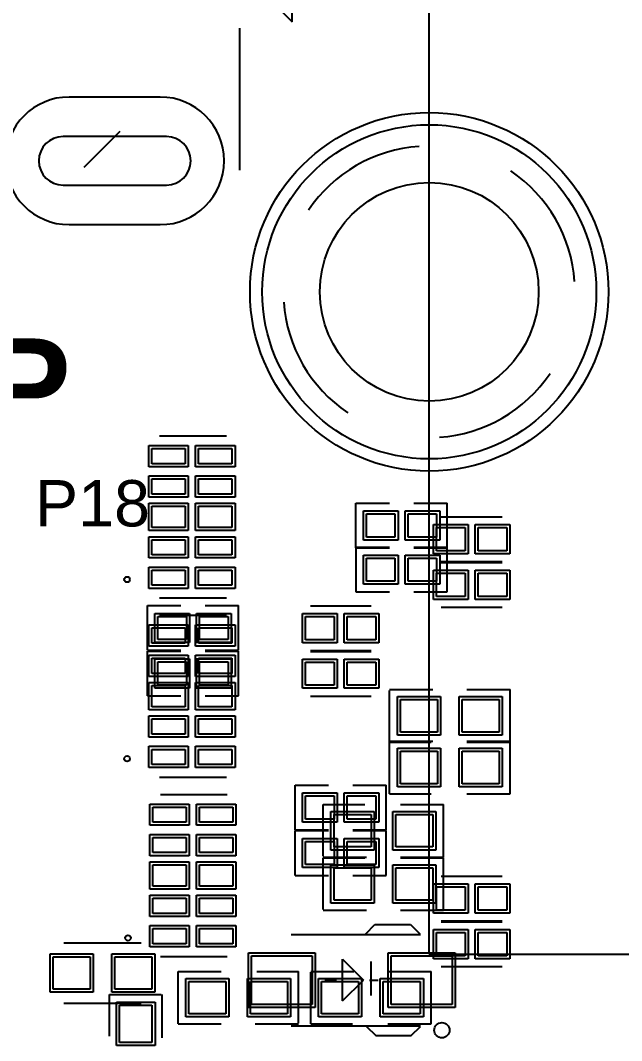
# Model space of a CAD drawing. Header units: inches. Extents: x -5 to 125, y -8 to 83.
# Drawn here: x 7.59 to 17.49, y 38.26 to 55.05 of the extents above; entities that cross this region are included whole.
import ezdxf

# ---------------------------------------------------------------- set-up
doc = ezdxf.new("R2010")
doc.units = ezdxf.units.IN
for name, color, linetype in [('Bottom Overlay', 54, 'Continuous'), ('Bottom Paste', 16, 'Continuous'), ('Bottom Solder', 6, 'Continuous'), ('Top Overlay', 2, 'Continuous'), ('Top Paste', 8, 'Continuous'), ('Top Solder', 216, 'Continuous')]:
    doc.layers.add(name, color=color, linetype=linetype)
doc.styles.add('Arial', font='', dxfattribs={"height": 0.2})
doc.styles.add('Arial_Bold', font='', dxfattribs={"height": 0.2})
doc.styles.get('Arial').set_extended_font_data('Arial')
doc.styles.get('Arial_Bold').set_extended_font_data('Arial', bold=True)

# ---------------------------------------------------------------- blocks, each defined once
blk = doc.blocks.new('USON_10_B_37')
at = {"layer": 'Bottom Overlay'}
for p, q in [((-1.333, 0.533), (-1.333, -0.567)), ((1.333, 0.533), (1.333, -0.567))]:
    blk.add_line(p, q, dxfattribs=at)
blk.add_circle((-1.029, 1.067), 0.0458, dxfattribs=at)
at = {"layer": 'Bottom Paste'}
for p, q in [((-1.125, 0.11), (-1.125, 0.66)), ((-1.125, 0.66), (-0.875, 0.66)), ((-0.875, 0.66), (-0.875, 0.11)), ((-0.625, 0.11), (-0.625, 0.66)), ((-0.625, 0.66), (-0.375, 0.66)), ((-0.375, 0.66), (-0.375, 0.11)), ((-0.175, 0.11), (-0.175, 0.66)), ((-0.175, 0.66), (0.175, 0.66)), ((0.175, 0.66), (0.175, 0.11)), ((0.375, 0.11), (0.375, 0.66)), ((0.375, 0.66), (0.625, 0.66)), ((0.625, 0.66), (0.625, 0.11)), ((0.875, 0.11), (0.875, 0.66)), ((0.875, 0.66), (1.125, 0.66)), ((1.125, 0.66), (1.125, 0.11)), ((-0.875, 0.11), (-1.125, 0.11)), ((-0.375, 0.11), (-0.625, 0.11)), ((0.175, 0.11), (-0.175, 0.11)), ((0.625, 0.11), (0.375, 0.11)), ((1.125, 0.11), (0.875, 0.11)), ((-1.125, -0.66), (-1.125, -0.11)), ((-1.125, -0.11), (-0.875, -0.11)), ((-0.875, -0.11), (-0.875, -0.66)), ((-0.625, -0.66), (-0.625, -0.11)), ((-0.625, -0.11), (-0.375, -0.11)), ((-0.375, -0.11), (-0.375, -0.66)), ((-0.175, -0.66), (-0.175, -0.11)), ((-0.175, -0.11), (0.175, -0.11)), ((0.175, -0.11), (0.175, -0.66)), ((0.375, -0.66), (0.375, -0.11)), ((0.375, -0.11), (0.625, -0.11)), ((0.625, -0.11), (0.625, -0.66)), ((0.875, -0.66), (0.875, -0.11)), ((0.875, -0.11), (1.125, -0.11)), ((1.125, -0.11), (1.125, -0.66)), ((-0.875, -0.66), (-1.125, -0.66)), ((-0.375, -0.66), (-0.625, -0.66)), ((0.175, -0.66), (-0.175, -0.66)), ((0.625, -0.66), (0.375, -0.66)), ((1.125, -0.66), (0.875, -0.66))]:
    blk.add_line(p, q, dxfattribs=at)
at = {"layer": 'Bottom Solder'}
for p, q in [((-1.175, 0.06), (-1.175, 0.71)), ((-1.175, 0.71), (-0.825, 0.71)), ((-0.825, 0.71), (-0.825, 0.06)), ((-0.675, 0.06), (-0.675, 0.71)), ((-0.675, 0.71), (-0.325, 0.71)), ((-0.325, 0.71), (-0.325, 0.06)), ((-0.225, 0.06), (-0.225, 0.71)), ((-0.225, 0.71), (0.225, 0.71)), ((0.225, 0.71), (0.225, 0.06)), ((0.325, 0.06), (0.325, 0.71)), ((0.325, 0.71), (0.675, 0.71)), ((0.675, 0.71), (0.675, 0.06)), ((0.825, 0.06), (0.825, 0.71)), ((0.825, 0.71), (1.175, 0.71)), ((1.175, 0.71), (1.175, 0.06)), ((-0.825, 0.06), (-1.175, 0.06)), ((-0.325, 0.06), (-0.675, 0.06)), ((0.225, 0.06), (-0.225, 0.06)), ((0.675, 0.06), (0.325, 0.06)), ((1.175, 0.06), (0.825, 0.06)), ((-1.175, -0.71), (-1.175, -0.06)), ((-1.175, -0.06), (-0.825, -0.06)), ((-0.825, -0.06), (-0.825, -0.71)), ((-0.675, -0.71), (-0.675, -0.06)), ((-0.675, -0.06), (-0.325, -0.06)), ((-0.325, -0.06), (-0.325, -0.71)), ((-0.225, -0.71), (-0.225, -0.06)), ((-0.225, -0.06), (0.225, -0.06)), ((0.225, -0.06), (0.225, -0.71)), ((0.325, -0.71), (0.325, -0.06)), ((0.325, -0.06), (0.675, -0.06)), ((0.675, -0.06), (0.675, -0.71)), ((0.825, -0.71), (0.825, -0.06)), ((0.825, -0.06), (1.175, -0.06)), ((1.175, -0.06), (1.175, -0.71)), ((-0.825, -0.71), (-1.175, -0.71)), ((-0.325, -0.71), (-0.675, -0.71)), ((0.225, -0.71), (-0.225, -0.71)), ((0.675, -0.71), (0.325, -0.71)), ((1.175, -0.71), (0.825, -0.71))]:
    blk.add_line(p, q, dxfattribs=at)
blk = doc.blocks.new('SOD_323_38')
at = {"layer": 'Top Overlay'}
for p, q in [((0.229, 0.762), (0.381, 0.914)), ((0.381, 0.914), (0.965, 0.914)), ((0.965, 0.914), (1.118, 0.762)), ((-1, 0.75), (1.13, 0.75)), ((-0.152, 0.343), (0.191, 0)), ((-0.152, -0.343), (-0.152, 0.343)), ((0.318, -0.254), (0.318, 0.305)), ((-0.445, 0), (-0.254, 0)), ((-0.152, -0.343), (0.191, 0)), ((0.292, 0), (0.432, 0)), ((-1, -0.75), (1.13, -0.75)), ((0.241, -0.762), (0.394, -0.914)), ((0.978, -0.914), (1.13, -0.762)), ((0.394, -0.914), (0.978, -0.914))]:
    blk.add_line(p, q, dxfattribs=at)
blk.add_circle((1.484, -0.825), 0.125, dxfattribs=at)
at = {"layer": 'Top Paste'}
for p, q in [((-1.65, -0.4), (-1.65, 0.4)), ((-1.65, 0.4), (-0.65, 0.4)), ((-0.65, 0.4), (-0.65, -0.4)), ((0.65, -0.4), (0.65, 0.4)), ((0.65, 0.4), (1.65, 0.4)), ((1.65, 0.4), (1.65, -0.4)), ((-0.65, -0.4), (-1.65, -0.4)), ((1.65, -0.4), (0.65, -0.4))]:
    blk.add_line(p, q, dxfattribs=at)
at = {"layer": 'Top Solder'}
for p, q in [((-1.7, -0.45), (-1.7, 0.45)), ((-1.7, 0.45), (-0.6, 0.45)), ((-0.6, 0.45), (-0.6, -0.45)), ((0.6, -0.45), (0.6, 0.45)), ((0.6, 0.45), (1.7, 0.45)), ((1.7, 0.45), (1.7, -0.45)), ((-0.6, -0.45), (-1.7, -0.45)), ((1.7, -0.45), (0.6, -0.45))]:
    blk.add_line(p, q, dxfattribs=at)
blk = doc.blocks.new('0201R_B_146')
at = {"layer": 'Bottom Overlay'}
for p, q in [((-0.75, 0.368), (-0.75, -0.368)), ((-0.2, 0.368), (-0.75, 0.368)), ((0.75, 0.368), (0.2, 0.368)), ((0.75, 0.368), (0.75, -0.368)), ((-0.2, -0.368), (-0.75, -0.368)), ((0.75, -0.368), (0.2, -0.368))]:
    blk.add_line(p, q, dxfattribs=at)
at = {"layer": 'Bottom Paste'}
for p, q in [((-0.578, -0.191), (-0.578, 0.191)), ((-0.578, 0.191), (-0.108, 0.191)), ((-0.108, 0.191), (-0.108, -0.191)), ((0.108, -0.191), (0.108, 0.191)), ((0.108, 0.191), (0.578, 0.191)), ((0.578, 0.191), (0.578, -0.191)), ((-0.108, -0.191), (-0.578, -0.191)), ((0.578, -0.191), (0.108, -0.191))]:
    blk.add_line(p, q, dxfattribs=at)
at = {"layer": 'Bottom Solder'}
for p, q in [((-0.628, -0.24), (-0.628, 0.24)), ((-0.628, 0.24), (-0.058, 0.24)), ((-0.058, 0.24), (-0.058, -0.24)), ((0.058, -0.24), (0.058, 0.24)), ((0.058, 0.24), (0.628, 0.24)), ((0.628, 0.24), (0.628, -0.24)), ((-0.058, -0.24), (-0.628, -0.24)), ((0.628, -0.24), (0.058, -0.24))]:
    blk.add_line(p, q, dxfattribs=at)
blk = doc.blocks.new('0201R_B_147')
at = {"layer": 'Bottom Overlay'}
for p, q in [((-0.75, 0.368), (-0.75, -0.368)), ((-0.2, 0.368), (-0.75, 0.368)), ((0.75, 0.368), (0.2, 0.368)), ((0.75, 0.368), (0.75, -0.368)), ((-0.2, -0.368), (-0.75, -0.368)), ((0.75, -0.368), (0.2, -0.368))]:
    blk.add_line(p, q, dxfattribs=at)
at = {"layer": 'Bottom Paste'}
for p, q in [((-0.578, -0.191), (-0.578, 0.191)), ((-0.578, 0.191), (-0.108, 0.191)), ((-0.108, 0.191), (-0.108, -0.191)), ((0.108, -0.191), (0.108, 0.191)), ((0.108, 0.191), (0.578, 0.191)), ((0.578, 0.191), (0.578, -0.191)), ((-0.108, -0.191), (-0.578, -0.191)), ((0.578, -0.191), (0.108, -0.191))]:
    blk.add_line(p, q, dxfattribs=at)
at = {"layer": 'Bottom Solder'}
for p, q in [((-0.628, -0.24), (-0.628, 0.24)), ((-0.628, 0.24), (-0.058, 0.24)), ((-0.058, 0.24), (-0.058, -0.24)), ((0.058, -0.24), (0.058, 0.24)), ((0.058, 0.24), (0.628, 0.24)), ((0.628, 0.24), (0.628, -0.24)), ((-0.058, -0.24), (-0.628, -0.24)), ((0.628, -0.24), (0.058, -0.24))]:
    blk.add_line(p, q, dxfattribs=at)
blk = doc.blocks.new('0201R_148')
at = {"layer": 'Top Overlay'}
for p, q in [((-0.2, 0.368), (-0.75, 0.368)), ((-0.75, 0.368), (-0.75, -0.368)), ((0.75, 0.368), (0.2, 0.368)), ((0.75, 0.368), (0.75, -0.368)), ((-0.2, -0.368), (-0.75, -0.368)), ((0.75, -0.368), (0.2, -0.368))]:
    blk.add_line(p, q, dxfattribs=at)
at = {"layer": 'Top Paste'}
for p, q in [((-0.578, -0.191), (-0.578, 0.191)), ((-0.578, 0.191), (-0.108, 0.191)), ((-0.108, 0.191), (-0.108, -0.191)), ((0.108, -0.191), (0.108, 0.191)), ((0.108, 0.191), (0.578, 0.191)), ((0.578, 0.191), (0.578, -0.191)), ((-0.108, -0.191), (-0.578, -0.191)), ((0.578, -0.191), (0.108, -0.191))]:
    blk.add_line(p, q, dxfattribs=at)
at = {"layer": 'Top Solder'}
for p, q in [((-0.628, -0.24), (-0.628, 0.24)), ((-0.628, 0.24), (-0.058, 0.24)), ((-0.058, 0.24), (-0.058, -0.24)), ((0.058, -0.24), (0.058, 0.24)), ((0.058, 0.24), (0.628, 0.24)), ((0.628, 0.24), (0.628, -0.24)), ((-0.058, -0.24), (-0.628, -0.24)), ((0.628, -0.24), (0.058, -0.24))]:
    blk.add_line(p, q, dxfattribs=at)
blk = doc.blocks.new('0201R_149')
at = {"layer": 'Top Overlay'}
for p, q in [((-0.2, 0.368), (-0.75, 0.368)), ((-0.75, 0.368), (-0.75, -0.368)), ((0.75, 0.368), (0.2, 0.368)), ((0.75, -0.368), (0.75, 0.368)), ((-0.2, -0.368), (-0.75, -0.368)), ((0.75, -0.368), (0.2, -0.368))]:
    blk.add_line(p, q, dxfattribs=at)
at = {"layer": 'Top Paste'}
for p, q in [((-0.578, -0.191), (-0.578, 0.191)), ((-0.578, 0.191), (-0.108, 0.191)), ((-0.108, 0.191), (-0.108, -0.191)), ((0.108, -0.191), (0.108, 0.191)), ((0.108, 0.191), (0.578, 0.191)), ((0.578, 0.191), (0.578, -0.191)), ((-0.108, -0.191), (-0.578, -0.191)), ((0.578, -0.191), (0.108, -0.191))]:
    blk.add_line(p, q, dxfattribs=at)
at = {"layer": 'Top Solder'}
for p, q in [((-0.628, -0.24), (-0.628, 0.24)), ((-0.628, 0.24), (-0.058, 0.24)), ((-0.058, 0.24), (-0.058, -0.24)), ((0.058, -0.24), (0.058, 0.24)), ((0.058, 0.24), (0.628, 0.24)), ((0.628, 0.24), (0.628, -0.24)), ((-0.058, -0.24), (-0.628, -0.24)), ((0.628, -0.24), (0.058, -0.24))]:
    blk.add_line(p, q, dxfattribs=at)
blk = doc.blocks.new('0402R_B_150')
at = {"layer": 'Bottom Overlay'}
for p, q in [((-0.279, 0.432), (-0.991, 0.432)), ((-0.991, 0.432), (-0.991, -0.432)), ((0.991, 0.432), (0.305, 0.432)), ((0.991, 0.432), (0.991, -0.419)), ((-0.279, -0.432), (-0.991, -0.432)), ((0.991, -0.432), (0.279, -0.432))]:
    blk.add_line(p, q, dxfattribs=at)
at = {"layer": 'Bottom Paste'}
for p, q in [((-0.813, -0.267), (-0.813, 0.267)), ((-0.813, 0.267), (-0.203, 0.267)), ((-0.203, 0.267), (-0.203, -0.267)), ((0.203, -0.267), (0.203, 0.267)), ((0.203, 0.267), (0.813, 0.267)), ((0.813, 0.267), (0.813, -0.267)), ((-0.203, -0.267), (-0.813, -0.267)), ((0.813, -0.267), (0.203, -0.267))]:
    blk.add_line(p, q, dxfattribs=at)
at = {"layer": 'Bottom Solder'}
for p, q in [((-0.863, -0.317), (-0.863, 0.317)), ((-0.863, 0.317), (-0.153, 0.317)), ((-0.153, 0.317), (-0.153, -0.317)), ((0.153, -0.317), (0.153, 0.317)), ((0.153, 0.317), (0.863, 0.317)), ((0.863, 0.317), (0.863, -0.317)), ((-0.153, -0.317), (-0.863, -0.317)), ((0.863, -0.317), (0.153, -0.317))]:
    blk.add_line(p, q, dxfattribs=at)
blk = doc.blocks.new('0402R_B_151')
at = {"layer": 'Bottom Overlay'}
for p, q in [((-0.991, 0.432), (-0.991, -0.432)), ((-0.279, 0.432), (-0.991, 0.432)), ((0.991, 0.432), (0.305, 0.432)), ((0.991, 0.432), (0.991, -0.419)), ((-0.279, -0.432), (-0.991, -0.432)), ((0.991, -0.432), (0.279, -0.432))]:
    blk.add_line(p, q, dxfattribs=at)
at = {"layer": 'Bottom Paste'}
for p, q in [((-0.813, -0.267), (-0.813, 0.267)), ((-0.813, 0.267), (-0.203, 0.267)), ((-0.203, 0.267), (-0.203, -0.267)), ((0.203, -0.267), (0.203, 0.267)), ((0.203, 0.267), (0.813, 0.267)), ((0.813, 0.267), (0.813, -0.267)), ((-0.203, -0.267), (-0.813, -0.267)), ((0.813, -0.267), (0.203, -0.267))]:
    blk.add_line(p, q, dxfattribs=at)
at = {"layer": 'Bottom Solder'}
for p, q in [((-0.863, -0.317), (-0.863, 0.317)), ((-0.863, 0.317), (-0.153, 0.317)), ((-0.153, 0.317), (-0.153, -0.317)), ((0.153, -0.317), (0.153, 0.317)), ((0.153, 0.317), (0.863, 0.317)), ((0.863, 0.317), (0.863, -0.317)), ((-0.153, -0.317), (-0.863, -0.317)), ((0.863, -0.317), (0.153, -0.317))]:
    blk.add_line(p, q, dxfattribs=at)
blk = doc.blocks.new('0402R_152')
at = {"layer": 'Top Overlay'}
for p, q in [((-0.279, 0.432), (-0.991, 0.432)), ((-0.991, 0.432), (-0.991, -0.432)), ((0.991, 0.432), (0.279, 0.432)), ((0.991, 0.419), (0.991, -0.432)), ((-0.279, -0.432), (-0.991, -0.432)), ((0.991, -0.432), (0.305, -0.432))]:
    blk.add_line(p, q, dxfattribs=at)
at = {"layer": 'Top Paste'}
for p, q in [((-0.813, -0.267), (-0.813, 0.267)), ((-0.813, 0.267), (-0.203, 0.267)), ((-0.203, 0.267), (-0.203, -0.267)), ((0.203, -0.267), (0.203, 0.267)), ((0.203, 0.267), (0.813, 0.267)), ((0.813, 0.267), (0.813, -0.267)), ((-0.203, -0.267), (-0.813, -0.267)), ((0.813, -0.267), (0.203, -0.267))]:
    blk.add_line(p, q, dxfattribs=at)
at = {"layer": 'Top Solder'}
for p, q in [((-0.863, -0.317), (-0.863, 0.317)), ((-0.863, 0.317), (-0.153, 0.317)), ((-0.153, 0.317), (-0.153, -0.317)), ((0.153, -0.317), (0.153, 0.317)), ((0.153, 0.317), (0.863, 0.317)), ((0.863, 0.317), (0.863, -0.317)), ((-0.153, -0.317), (-0.863, -0.317)), ((0.863, -0.317), (0.153, -0.317))]:
    blk.add_line(p, q, dxfattribs=at)
blk = doc.blocks.new('0201R_153')
at = {"layer": 'Top Overlay'}
for p, q in [((-0.75, 0.368), (-0.75, -0.368)), ((-0.2, 0.368), (-0.75, 0.368)), ((0.75, 0.368), (0.2, 0.368)), ((0.75, 0.368), (0.75, -0.368)), ((-0.2, -0.368), (-0.75, -0.368)), ((0.75, -0.368), (0.2, -0.368))]:
    blk.add_line(p, q, dxfattribs=at)
at = {"layer": 'Top Paste'}
for p, q in [((-0.578, -0.191), (-0.578, 0.191)), ((-0.578, 0.191), (-0.108, 0.191)), ((-0.108, 0.191), (-0.108, -0.191)), ((0.108, -0.191), (0.108, 0.191)), ((0.108, 0.191), (0.578, 0.191)), ((0.578, 0.191), (0.578, -0.191)), ((-0.108, -0.191), (-0.578, -0.191)), ((0.578, -0.191), (0.108, -0.191))]:
    blk.add_line(p, q, dxfattribs=at)
at = {"layer": 'Top Solder'}
for p, q in [((-0.628, -0.24), (-0.628, 0.24)), ((-0.628, 0.24), (-0.058, 0.24)), ((-0.058, 0.24), (-0.058, -0.24)), ((0.058, -0.24), (0.058, 0.24)), ((0.058, 0.24), (0.628, 0.24)), ((0.628, 0.24), (0.628, -0.24)), ((-0.058, -0.24), (-0.628, -0.24)), ((0.628, -0.24), (0.058, -0.24))]:
    blk.add_line(p, q, dxfattribs=at)
blk = doc.blocks.new('0201R_154')
at = {"layer": 'Top Overlay'}
for p, q in [((-0.75, 0.368), (-0.75, -0.368)), ((-0.2, 0.368), (-0.75, 0.368)), ((0.75, 0.368), (0.2, 0.368)), ((0.75, 0.368), (0.75, -0.368)), ((-0.2, -0.368), (-0.75, -0.368)), ((0.75, -0.368), (0.2, -0.368))]:
    blk.add_line(p, q, dxfattribs=at)
at = {"layer": 'Top Paste'}
for p, q in [((-0.578, -0.191), (-0.578, 0.191)), ((-0.578, 0.191), (-0.108, 0.191)), ((-0.108, 0.191), (-0.108, -0.191)), ((0.108, -0.191), (0.108, 0.191)), ((0.108, 0.191), (0.578, 0.191)), ((0.578, 0.191), (0.578, -0.191)), ((-0.108, -0.191), (-0.578, -0.191)), ((0.578, -0.191), (0.108, -0.191))]:
    blk.add_line(p, q, dxfattribs=at)
at = {"layer": 'Top Solder'}
for p, q in [((-0.628, -0.24), (-0.628, 0.24)), ((-0.628, 0.24), (-0.058, 0.24)), ((-0.058, 0.24), (-0.058, -0.24)), ((0.058, -0.24), (0.058, 0.24)), ((0.058, 0.24), (0.628, 0.24)), ((0.628, 0.24), (0.628, -0.24)), ((-0.058, -0.24), (-0.628, -0.24)), ((0.628, -0.24), (0.058, -0.24))]:
    blk.add_line(p, q, dxfattribs=at)
blk = doc.blocks.new('0402R_B_155')
at = {"layer": 'Bottom Overlay'}
for p, q in [((-0.991, 0.432), (-0.991, -0.432)), ((-0.279, 0.432), (-0.991, 0.432)), ((0.991, 0.432), (0.305, 0.432)), ((0.991, 0.432), (0.991, -0.419)), ((-0.279, -0.432), (-0.991, -0.432)), ((0.991, -0.432), (0.279, -0.432))]:
    blk.add_line(p, q, dxfattribs=at)
at = {"layer": 'Bottom Paste'}
for p, q in [((-0.813, -0.267), (-0.813, 0.267)), ((-0.813, 0.267), (-0.203, 0.267)), ((-0.203, 0.267), (-0.203, -0.267)), ((0.203, -0.267), (0.203, 0.267)), ((0.203, 0.267), (0.813, 0.267)), ((0.813, 0.267), (0.813, -0.267)), ((-0.203, -0.267), (-0.813, -0.267)), ((0.813, -0.267), (0.203, -0.267))]:
    blk.add_line(p, q, dxfattribs=at)
at = {"layer": 'Bottom Solder'}
for p, q in [((-0.863, -0.317), (-0.863, 0.317)), ((-0.863, 0.317), (-0.153, 0.317)), ((-0.153, 0.317), (-0.153, -0.317)), ((0.153, -0.317), (0.153, 0.317)), ((0.153, 0.317), (0.863, 0.317)), ((0.863, 0.317), (0.863, -0.317)), ((-0.153, -0.317), (-0.863, -0.317)), ((0.863, -0.317), (0.153, -0.317))]:
    blk.add_line(p, q, dxfattribs=at)
blk = doc.blocks.new('0402R_B_156')
at = {"layer": 'Bottom Overlay'}
for p, q in [((-0.991, 0.432), (-0.279, 0.432)), ((-0.991, 0.432), (-0.991, -0.432)), ((0.305, 0.432), (0.991, 0.432)), ((0.991, 0.432), (0.991, -0.419)), ((-0.991, -0.432), (-0.279, -0.432)), ((0.279, -0.432), (0.991, -0.432))]:
    blk.add_line(p, q, dxfattribs=at)
at = {"layer": 'Bottom Paste'}
for p, q in [((-0.813, -0.267), (-0.813, 0.267)), ((-0.813, 0.267), (-0.203, 0.267)), ((-0.203, 0.267), (-0.203, -0.267)), ((0.203, -0.267), (0.203, 0.267)), ((0.203, 0.267), (0.813, 0.267)), ((0.813, 0.267), (0.813, -0.267)), ((-0.203, -0.267), (-0.813, -0.267)), ((0.813, -0.267), (0.203, -0.267))]:
    blk.add_line(p, q, dxfattribs=at)
at = {"layer": 'Bottom Solder'}
for p, q in [((-0.863, -0.317), (-0.863, 0.317)), ((-0.863, 0.317), (-0.153, 0.317)), ((-0.153, 0.317), (-0.153, -0.317)), ((0.153, -0.317), (0.153, 0.317)), ((0.153, 0.317), (0.863, 0.317)), ((0.863, 0.317), (0.863, -0.317)), ((-0.153, -0.317), (-0.863, -0.317)), ((0.863, -0.317), (0.153, -0.317))]:
    blk.add_line(p, q, dxfattribs=at)
blk = doc.blocks.new('0402R_B_157')
at = {"layer": 'Bottom Overlay'}
for p, q in [((-0.991, -0.432), (-0.991, 0.432)), ((-0.991, 0.432), (-0.279, 0.432)), ((0.305, 0.432), (0.991, 0.432)), ((0.991, -0.419), (0.991, 0.432)), ((-0.991, -0.432), (-0.279, -0.432)), ((0.279, -0.432), (0.991, -0.432))]:
    blk.add_line(p, q, dxfattribs=at)
at = {"layer": 'Bottom Paste'}
for p, q in [((-0.813, -0.267), (-0.813, 0.267)), ((-0.813, 0.267), (-0.203, 0.267)), ((-0.203, 0.267), (-0.203, -0.267)), ((0.203, -0.267), (0.203, 0.267)), ((0.203, 0.267), (0.813, 0.267)), ((0.813, 0.267), (0.813, -0.267)), ((-0.203, -0.267), (-0.813, -0.267)), ((0.813, -0.267), (0.203, -0.267))]:
    blk.add_line(p, q, dxfattribs=at)
at = {"layer": 'Bottom Solder'}
for p, q in [((-0.863, -0.317), (-0.863, 0.317)), ((-0.863, 0.317), (-0.153, 0.317)), ((-0.153, 0.317), (-0.153, -0.317)), ((0.153, -0.317), (0.153, 0.317)), ((0.153, 0.317), (0.863, 0.317)), ((0.863, 0.317), (0.863, -0.317)), ((-0.153, -0.317), (-0.863, -0.317)), ((0.863, -0.317), (0.153, -0.317))]:
    blk.add_line(p, q, dxfattribs=at)
blk = doc.blocks.new('0402R_158')
at = {"layer": 'Top Overlay'}
for p, q in [((-0.279, 0.432), (-0.991, 0.432)), ((-0.991, 0.432), (-0.991, -0.432)), ((0.991, 0.432), (0.279, 0.432)), ((0.991, 0.419), (0.991, -0.432)), ((-0.279, -0.432), (-0.991, -0.432)), ((0.991, -0.432), (0.305, -0.432))]:
    blk.add_line(p, q, dxfattribs=at)
at = {"layer": 'Top Paste'}
for p, q in [((-0.813, -0.267), (-0.813, 0.267)), ((-0.813, 0.267), (-0.203, 0.267)), ((-0.203, 0.267), (-0.203, -0.267)), ((0.203, -0.267), (0.203, 0.267)), ((0.203, 0.267), (0.813, 0.267)), ((0.813, 0.267), (0.813, -0.267)), ((-0.203, -0.267), (-0.813, -0.267)), ((0.813, -0.267), (0.203, -0.267))]:
    blk.add_line(p, q, dxfattribs=at)
at = {"layer": 'Top Solder'}
for p, q in [((-0.863, -0.317), (-0.863, 0.317)), ((-0.863, 0.317), (-0.153, 0.317)), ((-0.153, 0.317), (-0.153, -0.317)), ((0.153, -0.317), (0.153, 0.317)), ((0.153, 0.317), (0.863, 0.317)), ((0.863, 0.317), (0.863, -0.317)), ((-0.153, -0.317), (-0.863, -0.317)), ((0.863, -0.317), (0.153, -0.317))]:
    blk.add_line(p, q, dxfattribs=at)
blk = doc.blocks.new('HOLE3_6_5_6_B_268')
at = {"layer": 'Bottom Paste'}
for start, end in [(94, 146), (4, 56), (184, 236), (274, 326)]:
    blk.add_arc((0, 0), 2.4, start, end, dxfattribs=at)
at = {"layer": 'Bottom Solder'}
for radius in [2.95, 1.8]:
    blk.add_circle((0, 0), radius, dxfattribs=at)
at = {"layer": 'Top Solder'}
for radius in [2.95, 1.8]:
    blk.add_circle((0, 0), radius, dxfattribs=at)
blk = doc.blocks.new('M_2_M_K___B_269')
at = {"layer": 'Bottom Overlay'}
for q in [(10.9, 79.75), (-10.9, 3.75)]:
    blk.add_line((-10.9, 79.75), q, dxfattribs=at)
blk.add_circle((0, 79.75), 2.75, dxfattribs=at)
blk = doc.blocks.new('HDMI_274')
at = {"layer": 'Bottom Solder'}
for p, q in [((-7.639, 4.28), (-7.639, 2.579)), ((-6.839, 2.579), (-6.839, 4.28)), ((6.839, 4.28), (6.839, 2.579)), ((7.639, 2.579), (7.639, 4.28)), ((-8.289, 4.18), (-8.289, 2.68)), ((-6.189, 2.68), (-6.189, 4.18)), ((6.189, 4.18), (6.189, 2.68)), ((8.289, 2.68), (8.289, 4.18)), ((-8.289, -1.789), (-8.289, -3.289)), ((-7.639, -1.689), (-7.639, -3.39)), ((-6.839, -3.39), (-6.839, -1.689)), ((-6.189, -3.289), (-6.189, -1.789)), ((6.189, -1.789), (6.189, -3.289)), ((6.839, -1.689), (6.839, -3.39)), ((7.639, -3.39), (7.639, -1.689)), ((8.289, -3.289), (8.289, -1.789))]:
    blk.add_line(p, q, dxfattribs=at)
for centre, radius, start, end in [((-7.239, 4.18), 1.05, 0, 180), ((7.239, 4.18), 1.05, 0, 180), ((-7.239, 4.28), 0.4, 0, 180), ((7.239, 4.28), 0.4, 0, 180), ((-7.239, 2.68), 1.05, 180, 0), ((-7.239, 2.579), 0.4, 180, 0), ((7.239, 2.68), 1.05, 180, 0), ((7.239, 2.579), 0.4, 180, 0), ((-7.239, -1.789), 1.05, 0, 180), ((7.239, -1.789), 1.05, 0, 180), ((-7.239, -1.689), 0.4, 0, 180), ((7.239, -1.689), 0.4, 0, 180), ((-7.239, -3.289), 1.05, 180, 0), ((7.239, -3.289), 1.05, 180, 0), ((-7.239, -3.39), 0.4, 180, 0), ((7.239, -3.39), 0.4, 180, 0)]:
    blk.add_arc(centre, radius, start, end, dxfattribs=at)
at = {"layer": 'Top Overlay'}
for p, q in [((-7.341, 7.645), (-7.341, 5.588)), ((-7.341, 7.645), (7.468, 7.645)), ((7.468, 7.645), (7.468, 5.639)), ((-7.341, 1.219), (-7.341, -0.356)), ((7.468, 1.321), (7.468, -0.483)), ((7.468, -1.911), (6.75, -2.628)), ((-7.341, -2.038), (-6.75, -2.628)), ((-7.391, -4.597), (-5.055, -4.597)), ((5.016, -4.597), (7.468, -4.597)), ((-4.572, -5.08), (-4.953, -5.461)), ((-4.572, -5.08), (-4.191, -5.461)), ((-4.953, -5.461), (-4.191, -5.461))]:
    blk.add_line(p, q, dxfattribs=at)
at = {"layer": 'Top Paste'}
for p, q in [((-4.65, -4.728), (-4.65, -2.128)), ((-4.65, -2.128), (-4.35, -2.128)), ((-4.35, -2.128), (-4.35, -4.728)), ((-4.15, -4.728), (-4.15, -2.128)), ((-4.15, -2.128), (-3.85, -2.128)), ((-3.85, -2.128), (-3.85, -4.728)), ((-3.65, -4.73), (-3.65, -2.13)), ((-3.65, -2.13), (-3.35, -2.13)), ((-3.35, -2.13), (-3.35, -4.73)), ((-3.15, -4.728), (-3.15, -2.128)), ((-3.15, -2.128), (-2.85, -2.128)), ((-2.85, -2.128), (-2.85, -4.728)), ((-2.65, -4.728), (-2.65, -2.128)), ((-2.65, -2.128), (-2.35, -2.128)), ((-2.35, -2.128), (-2.35, -4.728)), ((-2.15, -4.728), (-2.15, -2.128)), ((-2.15, -2.128), (-1.85, -2.128)), ((-1.85, -2.128), (-1.85, -4.728)), ((-1.65, -4.728), (-1.65, -2.128)), ((-1.65, -2.128), (-1.35, -2.128)), ((-1.35, -2.128), (-1.35, -4.728)), ((-1.15, -4.728), (-1.15, -2.128)), ((-1.15, -2.128), (-0.85, -2.128)), ((-0.85, -2.128), (-0.85, -4.728)), ((-0.65, -4.728), (-0.65, -2.128)), ((-0.65, -2.128), (-0.35, -2.128)), ((-0.35, -2.128), (-0.35, -4.728)), ((-0.15, -4.728), (-0.15, -2.128)), ((-0.15, -2.128), (0.15, -2.128)), ((0.15, -2.128), (0.15, -4.728)), ((0.35, -4.728), (0.35, -2.128)), ((0.35, -2.128), (0.65, -2.128)), ((0.65, -2.128), (0.65, -4.728)), ((0.85, -4.73), (0.85, -2.13)), ((0.85, -2.13), (1.15, -2.13)), ((1.15, -2.13), (1.15, -4.73)), ((1.35, -4.728), (1.35, -2.128)), ((1.35, -2.128), (1.65, -2.128)), ((1.65, -2.128), (1.65, -4.728)), ((1.85, -4.728), (1.85, -2.128)), ((1.85, -2.128), (2.15, -2.128)), ((2.15, -2.128), (2.15, -4.728)), ((2.35, -4.728), (2.35, -2.128)), ((2.35, -2.128), (2.65, -2.128)), ((2.65, -2.128), (2.65, -4.728)), ((2.85, -4.728), (2.85, -2.128)), ((2.85, -2.128), (3.15, -2.128)), ((3.15, -2.128), (3.15, -4.728)), ((3.35, -4.728), (3.35, -2.128)), ((3.35, -2.128), (3.65, -2.128)), ((3.65, -2.128), (3.65, -4.728)), ((3.85, -4.728), (3.85, -2.128)), ((3.85, -2.128), (4.15, -2.128)), ((4.15, -2.128), (4.15, -4.728)), ((4.35, -4.728), (4.35, -2.128)), ((4.35, -2.128), (4.65, -2.128)), ((4.65, -2.128), (4.65, -4.728)), ((-4.35, -4.728), (-4.65, -4.728)), ((-3.85, -4.728), (-4.15, -4.728)), ((-3.35, -4.73), (-3.65, -4.73)), ((-2.85, -4.728), (-3.15, -4.728)), ((-2.35, -4.728), (-2.65, -4.728)), ((-1.85, -4.728), (-2.15, -4.728)), ((-1.35, -4.728), (-1.65, -4.728)), ((-0.85, -4.728), (-1.15, -4.728)), ((-0.35, -4.728), (-0.65, -4.728)), ((0.15, -4.728), (-0.15, -4.728)), ((0.65, -4.728), (0.35, -4.728)), ((1.15, -4.73), (0.85, -4.73)), ((1.65, -4.728), (1.35, -4.728)), ((2.15, -4.728), (1.85, -4.728)), ((2.65, -4.728), (2.35, -4.728)), ((3.15, -4.728), (2.85, -4.728)), ((3.65, -4.728), (3.35, -4.728)), ((4.15, -4.728), (3.85, -4.728)), ((4.65, -4.728), (4.35, -4.728))]:
    blk.add_line(p, q, dxfattribs=at)
at = {"layer": 'Top Solder'}
for p, q in [((-7.639, 4.28), (-7.639, 2.579)), ((-6.839, 2.579), (-6.839, 4.28)), ((6.839, 4.28), (6.839, 2.579)), ((7.639, 2.579), (7.639, 4.28)), ((-8.289, 4.18), (-8.289, 2.68)), ((-6.189, 2.68), (-6.189, 4.18)), ((6.189, 4.18), (6.189, 2.68)), ((8.289, 2.68), (8.289, 4.18)), ((-8.289, -1.789), (-8.289, -3.289)), ((-7.639, -1.689), (-7.639, -3.39)), ((-6.839, -3.39), (-6.839, -1.689)), ((-6.189, -3.289), (-6.189, -1.789)), ((6.189, -1.789), (6.189, -3.289)), ((6.839, -1.689), (6.839, -3.39)), ((7.639, -3.39), (7.639, -1.689)), ((8.289, -3.289), (8.289, -1.789)), ((-4.7, -4.778), (-4.7, -2.078)), ((-4.7, -2.078), (-4.3, -2.078)), ((-4.3, -2.078), (-4.3, -4.778)), ((-4.2, -4.778), (-4.2, -2.078)), ((-4.2, -2.078), (-3.8, -2.078)), ((-3.8, -2.078), (-3.8, -4.778)), ((-3.7, -4.78), (-3.7, -2.08)), ((-3.7, -2.08), (-3.3, -2.08)), ((-3.3, -2.08), (-3.3, -4.78)), ((-3.2, -4.778), (-3.2, -2.078)), ((-3.2, -2.078), (-2.8, -2.078)), ((-2.8, -2.078), (-2.8, -4.778)), ((-2.7, -4.778), (-2.7, -2.078)), ((-2.7, -2.078), (-2.3, -2.078)), ((-2.3, -2.078), (-2.3, -4.778)), ((-2.2, -4.778), (-2.2, -2.078)), ((-2.2, -2.078), (-1.8, -2.078)), ((-1.8, -2.078), (-1.8, -4.778)), ((-1.7, -4.778), (-1.7, -2.078)), ((-1.7, -2.078), (-1.3, -2.078)), ((-1.3, -2.078), (-1.3, -4.778)), ((-1.2, -4.778), (-1.2, -2.078)), ((-1.2, -2.078), (-0.8, -2.078)), ((-0.8, -2.078), (-0.8, -4.778)), ((-0.7, -4.778), (-0.7, -2.078)), ((-0.7, -2.078), (-0.3, -2.078)), ((-0.3, -2.078), (-0.3, -4.778)), ((-0.2, -4.778), (-0.2, -2.078)), ((-0.2, -2.078), (0.2, -2.078)), ((0.2, -2.078), (0.2, -4.778)), ((0.3, -4.778), (0.3, -2.078)), ((0.3, -2.078), (0.7, -2.078)), ((0.7, -2.078), (0.7, -4.778)), ((0.8, -4.78), (0.8, -2.08)), ((0.8, -2.08), (1.2, -2.08)), ((1.2, -2.08), (1.2, -4.78)), ((1.3, -4.778), (1.3, -2.078)), ((1.3, -2.078), (1.7, -2.078)), ((1.7, -2.078), (1.7, -4.778)), ((1.8, -4.778), (1.8, -2.078)), ((1.8, -2.078), (2.2, -2.078)), ((2.2, -2.078), (2.2, -4.778)), ((2.3, -4.778), (2.3, -2.078)), ((2.3, -2.078), (2.7, -2.078)), ((2.7, -2.078), (2.7, -4.778)), ((2.8, -4.778), (2.8, -2.078)), ((2.8, -2.078), (3.2, -2.078)), ((3.2, -2.078), (3.2, -4.778)), ((3.3, -4.778), (3.3, -2.078)), ((3.3, -2.078), (3.7, -2.078)), ((3.7, -2.078), (3.7, -4.778)), ((3.8, -4.778), (3.8, -2.078)), ((3.8, -2.078), (4.2, -2.078)), ((4.2, -2.078), (4.2, -4.778)), ((4.3, -4.778), (4.3, -2.078)), ((4.3, -2.078), (4.7, -2.078)), ((4.7, -2.078), (4.7, -4.778)), ((-4.3, -4.778), (-4.7, -4.778)), ((-3.8, -4.778), (-4.2, -4.778)), ((-3.3, -4.78), (-3.7, -4.78)), ((-2.8, -4.778), (-3.2, -4.778)), ((-2.3, -4.778), (-2.7, -4.778)), ((-1.8, -4.778), (-2.2, -4.778)), ((-1.3, -4.778), (-1.7, -4.778)), ((-0.8, -4.778), (-1.2, -4.778)), ((-0.3, -4.778), (-0.7, -4.778)), ((0.2, -4.778), (-0.2, -4.778)), ((0.7, -4.778), (0.3, -4.778)), ((1.2, -4.78), (0.8, -4.78)), ((1.7, -4.778), (1.3, -4.778)), ((2.2, -4.778), (1.8, -4.778)), ((2.7, -4.778), (2.3, -4.778)), ((3.2, -4.778), (2.8, -4.778)), ((3.7, -4.778), (3.3, -4.778)), ((4.2, -4.778), (3.8, -4.778)), ((4.7, -4.778), (4.3, -4.778))]:
    blk.add_line(p, q, dxfattribs=at)
for centre, radius, start, end in [((-7.239, 4.18), 1.05, 0, 180), ((7.239, 4.18), 1.05, 0, 180), ((-7.239, 4.28), 0.4, 0, 180), ((7.239, 4.28), 0.4, 0, 180), ((-7.239, 2.68), 1.05, 180, 0), ((-7.239, 2.579), 0.4, 180, 0), ((7.239, 2.68), 1.05, 180, 0), ((7.239, 2.579), 0.4, 180, 0), ((-7.239, -1.789), 1.05, 0, 180), ((7.239, -1.789), 1.05, 0, 180), ((-7.239, -1.689), 0.4, 0, 180), ((7.239, -1.689), 0.4, 0, 180), ((-7.239, -3.289), 1.05, 180, 0), ((7.239, -3.289), 1.05, 180, 0), ((-7.239, -3.39), 0.4, 180, 0), ((7.239, -3.39), 0.4, 180, 0)]:
    blk.add_arc(centre, radius, start, end, dxfattribs=at)
blk = doc.blocks.new('USON_10_B_317')
at = {"layer": 'Bottom Overlay'}
for p, q in [((-1.333, 0.533), (-1.333, -0.567)), ((1.333, 0.533), (1.333, -0.567))]:
    blk.add_line(p, q, dxfattribs=at)
blk.add_circle((-1.029, 1.067), 0.0458, dxfattribs=at)
at = {"layer": 'Bottom Paste'}
for p, q in [((-1.125, 0.11), (-1.125, 0.66)), ((-1.125, 0.66), (-0.875, 0.66)), ((-0.875, 0.66), (-0.875, 0.11)), ((-0.625, 0.11), (-0.625, 0.66)), ((-0.625, 0.66), (-0.375, 0.66)), ((-0.375, 0.66), (-0.375, 0.11)), ((-0.175, 0.11), (-0.175, 0.66)), ((-0.175, 0.66), (0.175, 0.66)), ((0.175, 0.66), (0.175, 0.11)), ((0.375, 0.11), (0.375, 0.66)), ((0.375, 0.66), (0.625, 0.66)), ((0.625, 0.66), (0.625, 0.11)), ((0.875, 0.11), (0.875, 0.66)), ((0.875, 0.66), (1.125, 0.66)), ((1.125, 0.66), (1.125, 0.11)), ((-0.875, 0.11), (-1.125, 0.11)), ((-0.375, 0.11), (-0.625, 0.11)), ((0.175, 0.11), (-0.175, 0.11)), ((0.625, 0.11), (0.375, 0.11)), ((1.125, 0.11), (0.875, 0.11)), ((-1.125, -0.66), (-1.125, -0.11)), ((-1.125, -0.11), (-0.875, -0.11)), ((-0.875, -0.11), (-0.875, -0.66)), ((-0.625, -0.66), (-0.625, -0.11)), ((-0.625, -0.11), (-0.375, -0.11)), ((-0.375, -0.11), (-0.375, -0.66)), ((-0.175, -0.66), (-0.175, -0.11)), ((-0.175, -0.11), (0.175, -0.11)), ((0.175, -0.11), (0.175, -0.66)), ((0.375, -0.66), (0.375, -0.11)), ((0.375, -0.11), (0.625, -0.11)), ((0.625, -0.11), (0.625, -0.66)), ((0.875, -0.66), (0.875, -0.11)), ((0.875, -0.11), (1.125, -0.11)), ((1.125, -0.11), (1.125, -0.66)), ((-0.875, -0.66), (-1.125, -0.66)), ((-0.375, -0.66), (-0.625, -0.66)), ((0.175, -0.66), (-0.175, -0.66)), ((0.625, -0.66), (0.375, -0.66)), ((1.125, -0.66), (0.875, -0.66))]:
    blk.add_line(p, q, dxfattribs=at)
at = {"layer": 'Bottom Solder'}
for p, q in [((-1.175, 0.06), (-1.175, 0.71)), ((-1.175, 0.71), (-0.825, 0.71)), ((-0.825, 0.71), (-0.825, 0.06)), ((-0.675, 0.06), (-0.675, 0.71)), ((-0.675, 0.71), (-0.325, 0.71)), ((-0.325, 0.71), (-0.325, 0.06)), ((-0.225, 0.06), (-0.225, 0.71)), ((-0.225, 0.71), (0.225, 0.71)), ((0.225, 0.71), (0.225, 0.06)), ((0.325, 0.06), (0.325, 0.71)), ((0.325, 0.71), (0.675, 0.71)), ((0.675, 0.71), (0.675, 0.06)), ((0.825, 0.06), (0.825, 0.71)), ((0.825, 0.71), (1.175, 0.71)), ((1.175, 0.71), (1.175, 0.06)), ((-0.825, 0.06), (-1.175, 0.06)), ((-0.325, 0.06), (-0.675, 0.06)), ((0.225, 0.06), (-0.225, 0.06)), ((0.675, 0.06), (0.325, 0.06)), ((1.175, 0.06), (0.825, 0.06)), ((-1.175, -0.71), (-1.175, -0.06)), ((-1.175, -0.06), (-0.825, -0.06)), ((-0.825, -0.06), (-0.825, -0.71)), ((-0.675, -0.71), (-0.675, -0.06)), ((-0.675, -0.06), (-0.325, -0.06)), ((-0.325, -0.06), (-0.325, -0.71)), ((-0.225, -0.71), (-0.225, -0.06)), ((-0.225, -0.06), (0.225, -0.06)), ((0.225, -0.06), (0.225, -0.71)), ((0.325, -0.71), (0.325, -0.06)), ((0.325, -0.06), (0.675, -0.06)), ((0.675, -0.06), (0.675, -0.71)), ((0.825, -0.71), (0.825, -0.06)), ((0.825, -0.06), (1.175, -0.06)), ((1.175, -0.06), (1.175, -0.71)), ((-0.825, -0.71), (-1.175, -0.71)), ((-0.325, -0.71), (-0.675, -0.71)), ((0.225, -0.71), (-0.225, -0.71)), ((0.675, -0.71), (0.325, -0.71)), ((1.175, -0.71), (0.825, -0.71))]:
    blk.add_line(p, q, dxfattribs=at)
blk = doc.blocks.new('USON_10_B_319')
at = {"layer": 'Bottom Overlay'}
for p, q in [((-1.333, 0.533), (-1.333, -0.567)), ((1.333, 0.533), (1.333, -0.567))]:
    blk.add_line(p, q, dxfattribs=at)
blk.add_circle((-1.029, 1.067), 0.0458, dxfattribs=at)
at = {"layer": 'Bottom Paste'}
for p, q in [((-1.125, 0.11), (-1.125, 0.66)), ((-1.125, 0.66), (-0.875, 0.66)), ((-0.875, 0.66), (-0.875, 0.11)), ((-0.625, 0.11), (-0.625, 0.66)), ((-0.625, 0.66), (-0.375, 0.66)), ((-0.375, 0.66), (-0.375, 0.11)), ((-0.175, 0.11), (-0.175, 0.66)), ((-0.175, 0.66), (0.175, 0.66)), ((0.175, 0.66), (0.175, 0.11)), ((0.375, 0.11), (0.375, 0.66)), ((0.375, 0.66), (0.625, 0.66)), ((0.625, 0.66), (0.625, 0.11)), ((0.875, 0.11), (0.875, 0.66)), ((0.875, 0.66), (1.125, 0.66)), ((1.125, 0.66), (1.125, 0.11)), ((-0.875, 0.11), (-1.125, 0.11)), ((-0.375, 0.11), (-0.625, 0.11)), ((0.175, 0.11), (-0.175, 0.11)), ((0.625, 0.11), (0.375, 0.11)), ((1.125, 0.11), (0.875, 0.11)), ((-1.125, -0.66), (-1.125, -0.11)), ((-1.125, -0.11), (-0.875, -0.11)), ((-0.875, -0.11), (-0.875, -0.66)), ((-0.625, -0.66), (-0.625, -0.11)), ((-0.625, -0.11), (-0.375, -0.11)), ((-0.375, -0.11), (-0.375, -0.66)), ((-0.175, -0.66), (-0.175, -0.11)), ((-0.175, -0.11), (0.175, -0.11)), ((0.175, -0.11), (0.175, -0.66)), ((0.375, -0.66), (0.375, -0.11)), ((0.375, -0.11), (0.625, -0.11)), ((0.625, -0.11), (0.625, -0.66)), ((0.875, -0.66), (0.875, -0.11)), ((0.875, -0.11), (1.125, -0.11)), ((1.125, -0.11), (1.125, -0.66)), ((-0.875, -0.66), (-1.125, -0.66)), ((-0.375, -0.66), (-0.625, -0.66)), ((0.175, -0.66), (-0.175, -0.66)), ((0.625, -0.66), (0.375, -0.66)), ((1.125, -0.66), (0.875, -0.66))]:
    blk.add_line(p, q, dxfattribs=at)
at = {"layer": 'Bottom Solder'}
for p, q in [((-1.175, 0.06), (-1.175, 0.71)), ((-1.175, 0.71), (-0.825, 0.71)), ((-0.825, 0.71), (-0.825, 0.06)), ((-0.675, 0.06), (-0.675, 0.71)), ((-0.675, 0.71), (-0.325, 0.71)), ((-0.325, 0.71), (-0.325, 0.06)), ((-0.225, 0.06), (-0.225, 0.71)), ((-0.225, 0.71), (0.225, 0.71)), ((0.225, 0.71), (0.225, 0.06)), ((0.325, 0.06), (0.325, 0.71)), ((0.325, 0.71), (0.675, 0.71)), ((0.675, 0.71), (0.675, 0.06)), ((0.825, 0.06), (0.825, 0.71)), ((0.825, 0.71), (1.175, 0.71)), ((1.175, 0.71), (1.175, 0.06)), ((-0.825, 0.06), (-1.175, 0.06)), ((-0.325, 0.06), (-0.675, 0.06)), ((0.225, 0.06), (-0.225, 0.06)), ((0.675, 0.06), (0.325, 0.06)), ((1.175, 0.06), (0.825, 0.06)), ((-1.175, -0.71), (-1.175, -0.06)), ((-1.175, -0.06), (-0.825, -0.06)), ((-0.825, -0.06), (-0.825, -0.71)), ((-0.675, -0.71), (-0.675, -0.06)), ((-0.675, -0.06), (-0.325, -0.06)), ((-0.325, -0.06), (-0.325, -0.71)), ((-0.225, -0.71), (-0.225, -0.06)), ((-0.225, -0.06), (0.225, -0.06)), ((0.225, -0.06), (0.225, -0.71)), ((0.325, -0.71), (0.325, -0.06)), ((0.325, -0.06), (0.675, -0.06)), ((0.675, -0.06), (0.675, -0.71)), ((0.825, -0.71), (0.825, -0.06)), ((0.825, -0.06), (1.175, -0.06)), ((1.175, -0.06), (1.175, -0.71)), ((-0.825, -0.71), (-1.175, -0.71)), ((-0.325, -0.71), (-0.675, -0.71)), ((0.225, -0.71), (-0.225, -0.71)), ((0.675, -0.71), (0.325, -0.71)), ((1.175, -0.71), (0.825, -0.71))]:
    blk.add_line(p, q, dxfattribs=at)
blk = doc.blocks.new('0201C_B_386')
at = {"layer": 'Bottom Overlay'}
for p, q in [((0.5, 0.368), (-0.5, 0.368)), ((0.5, -0.368), (-0.5, -0.368))]:
    blk.add_line(p, q, dxfattribs=at)
at = {"layer": 'Bottom Paste'}
for p, q in [((-0.578, -0.191), (-0.578, 0.191)), ((-0.578, 0.191), (-0.108, 0.191)), ((-0.108, 0.191), (-0.108, -0.191)), ((0.108, -0.191), (0.108, 0.191)), ((0.108, 0.191), (0.578, 0.191)), ((0.578, 0.191), (0.578, -0.191)), ((-0.108, -0.191), (-0.578, -0.191)), ((0.578, -0.191), (0.108, -0.191))]:
    blk.add_line(p, q, dxfattribs=at)
at = {"layer": 'Bottom Solder'}
for p, q in [((-0.628, -0.24), (-0.628, 0.24)), ((-0.628, 0.24), (-0.058, 0.24)), ((-0.058, 0.24), (-0.058, -0.24)), ((0.058, -0.24), (0.058, 0.24)), ((0.058, 0.24), (0.628, 0.24)), ((0.628, 0.24), (0.628, -0.24)), ((-0.058, -0.24), (-0.628, -0.24)), ((0.628, -0.24), (0.058, -0.24))]:
    blk.add_line(p, q, dxfattribs=at)
blk = doc.blocks.new('0201C_B_387')
at = {"layer": 'Bottom Overlay'}
for p, q in [((0.5, 0.368), (-0.5, 0.368)), ((0.5, -0.368), (-0.5, -0.368))]:
    blk.add_line(p, q, dxfattribs=at)
at = {"layer": 'Bottom Paste'}
for p, q in [((-0.578, -0.191), (-0.578, 0.191)), ((-0.578, 0.191), (-0.108, 0.191)), ((-0.108, 0.191), (-0.108, -0.191)), ((0.108, -0.191), (0.108, 0.191)), ((0.108, 0.191), (0.578, 0.191)), ((0.578, 0.191), (0.578, -0.191)), ((-0.108, -0.191), (-0.578, -0.191)), ((0.578, -0.191), (0.108, -0.191))]:
    blk.add_line(p, q, dxfattribs=at)
at = {"layer": 'Bottom Solder'}
for p, q in [((-0.628, -0.24), (-0.628, 0.24)), ((-0.628, 0.24), (-0.058, 0.24)), ((-0.058, 0.24), (-0.058, -0.24)), ((0.058, -0.24), (0.058, 0.24)), ((0.058, 0.24), (0.628, 0.24)), ((0.628, 0.24), (0.628, -0.24)), ((-0.058, -0.24), (-0.628, -0.24)), ((0.628, -0.24), (0.058, -0.24))]:
    blk.add_line(p, q, dxfattribs=at)
blk = doc.blocks.new('0201C_B_388')
at = {"layer": 'Bottom Overlay'}
for p, q in [((0.5, 0.368), (-0.5, 0.368)), ((0.5, -0.368), (-0.5, -0.368))]:
    blk.add_line(p, q, dxfattribs=at)
at = {"layer": 'Bottom Paste'}
for p, q in [((-0.578, -0.191), (-0.578, 0.191)), ((-0.578, 0.191), (-0.108, 0.191)), ((-0.108, 0.191), (-0.108, -0.191)), ((0.108, -0.191), (0.108, 0.191)), ((0.108, 0.191), (0.578, 0.191)), ((0.578, 0.191), (0.578, -0.191)), ((-0.108, -0.191), (-0.578, -0.191)), ((0.578, -0.191), (0.108, -0.191))]:
    blk.add_line(p, q, dxfattribs=at)
at = {"layer": 'Bottom Solder'}
for p, q in [((-0.628, -0.24), (-0.628, 0.24)), ((-0.628, 0.24), (-0.058, 0.24)), ((-0.058, 0.24), (-0.058, -0.24)), ((0.058, -0.24), (0.058, 0.24)), ((0.058, 0.24), (0.628, 0.24)), ((0.628, 0.24), (0.628, -0.24)), ((-0.058, -0.24), (-0.628, -0.24)), ((0.628, -0.24), (0.058, -0.24))]:
    blk.add_line(p, q, dxfattribs=at)
blk = doc.blocks.new('0201C_B_389')
at = {"layer": 'Bottom Overlay'}
for p, q in [((0.5, 0.368), (-0.5, 0.368)), ((0.5, -0.368), (-0.5, -0.368))]:
    blk.add_line(p, q, dxfattribs=at)
at = {"layer": 'Bottom Paste'}
for p, q in [((-0.578, -0.191), (-0.578, 0.191)), ((-0.578, 0.191), (-0.108, 0.191)), ((-0.108, 0.191), (-0.108, -0.191)), ((0.108, -0.191), (0.108, 0.191)), ((0.108, 0.191), (0.578, 0.191)), ((0.578, 0.191), (0.578, -0.191)), ((-0.108, -0.191), (-0.578, -0.191)), ((0.578, -0.191), (0.108, -0.191))]:
    blk.add_line(p, q, dxfattribs=at)
at = {"layer": 'Bottom Solder'}
for p, q in [((-0.628, -0.24), (-0.628, 0.24)), ((-0.628, 0.24), (-0.058, 0.24)), ((-0.058, 0.24), (-0.058, -0.24)), ((0.058, -0.24), (0.058, 0.24)), ((0.058, 0.24), (0.628, 0.24)), ((0.628, 0.24), (0.628, -0.24)), ((-0.058, -0.24), (-0.628, -0.24)), ((0.628, -0.24), (0.058, -0.24))]:
    blk.add_line(p, q, dxfattribs=at)
blk = doc.blocks.new('0402C_391')
at = {"layer": 'Top Overlay'}
for p, q in [((0.635, 0.495), (-0.635, 0.495)), ((0.635, -0.495), (-0.635, -0.495))]:
    blk.add_line(p, q, dxfattribs=at)
at = {"layer": 'Top Paste'}
for p, q in [((-0.813, -0.267), (-0.813, 0.267)), ((-0.813, 0.267), (-0.203, 0.267)), ((-0.203, 0.267), (-0.203, -0.267)), ((0.203, -0.267), (0.203, 0.267)), ((0.203, 0.267), (0.813, 0.267)), ((0.813, 0.267), (0.813, -0.267)), ((-0.203, -0.267), (-0.813, -0.267)), ((0.813, -0.267), (0.203, -0.267))]:
    blk.add_line(p, q, dxfattribs=at)
at = {"layer": 'Top Solder'}
for p, q in [((-0.863, -0.317), (-0.863, 0.317)), ((-0.863, 0.317), (-0.153, 0.317)), ((-0.153, 0.317), (-0.153, -0.317)), ((0.153, -0.317), (0.153, 0.317)), ((0.153, 0.317), (0.863, 0.317)), ((0.863, 0.317), (0.863, -0.317)), ((-0.153, -0.317), (-0.863, -0.317)), ((0.863, -0.317), (0.153, -0.317))]:
    blk.add_line(p, q, dxfattribs=at)
blk = doc.blocks.new('0201C_B_392')
at = {"layer": 'Bottom Overlay'}
for p, q in [((0.5, 0.368), (-0.5, 0.368)), ((0.5, -0.368), (-0.5, -0.368))]:
    blk.add_line(p, q, dxfattribs=at)
at = {"layer": 'Bottom Paste'}
for p, q in [((-0.578, -0.191), (-0.578, 0.191)), ((-0.578, 0.191), (-0.108, 0.191)), ((-0.108, 0.191), (-0.108, -0.191)), ((0.108, -0.191), (0.108, 0.191)), ((0.108, 0.191), (0.578, 0.191)), ((0.578, 0.191), (0.578, -0.191)), ((-0.108, -0.191), (-0.578, -0.191)), ((0.578, -0.191), (0.108, -0.191))]:
    blk.add_line(p, q, dxfattribs=at)
at = {"layer": 'Bottom Solder'}
for p, q in [((-0.628, -0.24), (-0.628, 0.24)), ((-0.628, 0.24), (-0.058, 0.24)), ((-0.058, 0.24), (-0.058, -0.24)), ((0.058, -0.24), (0.058, 0.24)), ((0.058, 0.24), (0.628, 0.24)), ((0.628, 0.24), (0.628, -0.24)), ((-0.058, -0.24), (-0.628, -0.24)), ((0.628, -0.24), (0.058, -0.24))]:
    blk.add_line(p, q, dxfattribs=at)
blk = doc.blocks.new('0201C_B_393')
at = {"layer": 'Bottom Overlay'}
for p, q in [((0.5, 0.368), (-0.5, 0.368)), ((0.5, -0.368), (-0.5, -0.368))]:
    blk.add_line(p, q, dxfattribs=at)
at = {"layer": 'Bottom Paste'}
for p, q in [((-0.578, -0.191), (-0.578, 0.191)), ((-0.578, 0.191), (-0.108, 0.191)), ((-0.108, 0.191), (-0.108, -0.191)), ((0.108, -0.191), (0.108, 0.191)), ((0.108, 0.191), (0.578, 0.191)), ((0.578, 0.191), (0.578, -0.191)), ((-0.108, -0.191), (-0.578, -0.191)), ((0.578, -0.191), (0.108, -0.191))]:
    blk.add_line(p, q, dxfattribs=at)
at = {"layer": 'Bottom Solder'}
for p, q in [((-0.628, -0.24), (-0.628, 0.24)), ((-0.628, 0.24), (-0.058, 0.24)), ((-0.058, 0.24), (-0.058, -0.24)), ((0.058, -0.24), (0.058, 0.24)), ((0.058, 0.24), (0.628, 0.24)), ((0.628, 0.24), (0.628, -0.24)), ((-0.058, -0.24), (-0.628, -0.24)), ((0.628, -0.24), (0.058, -0.24))]:
    blk.add_line(p, q, dxfattribs=at)

msp = doc.modelspace()

# ---------------------------------------------------------------- block references
for name, p, rotation in [('HDMI_274', (6.609, 59.975), 90), ('M_2_M_K___B_269', (94.075, 50.58), 90), ('HOLE3_6_5_6_B_268', (14.325, 50.58), 180), ('USON_10_B_319', (10.418, 46.875), 90), ('0201R_148', (13.869, 46.733), 180), ('0201C_B_388', (15.023, 46.509), 180), ('0201R_149', (13.869, 46.008), 180), ('0201C_B_389', (15.023, 45.759), 180), ('0201R_153', (10.435, 45.048), 180), ('0201C_B_392', (12.868, 45.045), 180), ('USON_10_B_37', (10.418, 43.925), 90), ('0201R_154', (10.435, 44.298), 180), ('0201C_B_393', (12.868, 44.295), 180), ('0402R_B_150', (14.664, 43.601), 180), ('0402R_B_151', (14.664, 42.751), 180), ('0201R_B_147', (12.868, 42.094), 180), ('USON_10_B_317', (10.433, 40.975), 90), ('0402R_152', (13.571, 41.71), 180), ('0201R_B_146', (12.868, 41.344), 180), ('0402R_158', (13.571, 40.835), 180), ('0201C_B_387', (15.023, 40.595), 180), ('0201C_B_386', (15.023, 39.845), 180), ('0402C_391', (8.946, 39.369), 180), ('0402R_B_155', (13.365, 38.963), 180), ('0402R_B_156', (9.494, 38.025), 90)]:
    msp.add_blockref(name, p, dxfattribs=dict(rotation=rotation))
for name, p in [('SOD_323_38', (13.05, 39.252)), ('0402R_B_157', (11.181, 38.963))]:
    msp.add_blockref(name, p)

# ---------------------------------------------------------------- texts
at = {"layer": 'Top Overlay', "style": 'Arial_Bold'}
msp.add_text('USB-DP', height=1.524, rotation=360, dxfattribs=at).set_placement((0.266, 48.289))
at = {"layer": 'Top Overlay', "style": 'Arial'}
msp.add_text('P18', height=0.762, dxfattribs=at).set_placement((7.835, 46.719))

doc.saveas('drawing.dxf')
